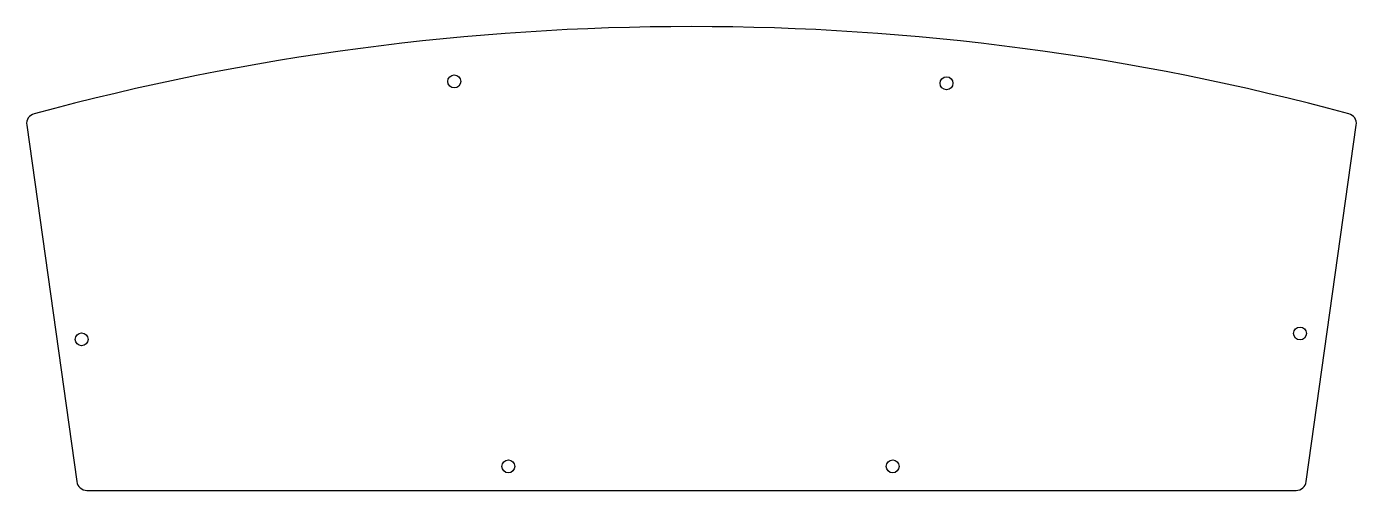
# Model space of a CAD drawing. Extents: x -295 to 14, y -1 to 107.
import ezdxf

# ---------------------------------------------------------------- set-up
doc = ezdxf.new("R2010")
doc.units = 0
doc.header["$MEASUREMENT"] = 0
doc.layers.get('0').update_dxf_attribs({"linetype": 'CONTINUOUS'})

msp = doc.modelspace()

# ---------------------------------------------------------------- linework, layer by layer
msp.add_lwpolyline([(14.39, 84.33, 0.378333), (12.66, 86.95, 0.132601), (-293.24, 86.95, 0.378333), (-294.97, 84.33), (-283.31, 1.36, 0.373885), (-280.96, -0.68), (0.38, -0.68, 0.373885), (2.73, 1.36)], format="xyb", close=True)
for centre in [(-195.49, 94.47), (-80.95, 94.05), (1.3, 35.83), (-282.19, 34.46), (-182.91, 4.9), (-93.48, 4.9)]:
    msp.add_circle(centre, 1.5)

doc.saveas('drawing.dxf')
